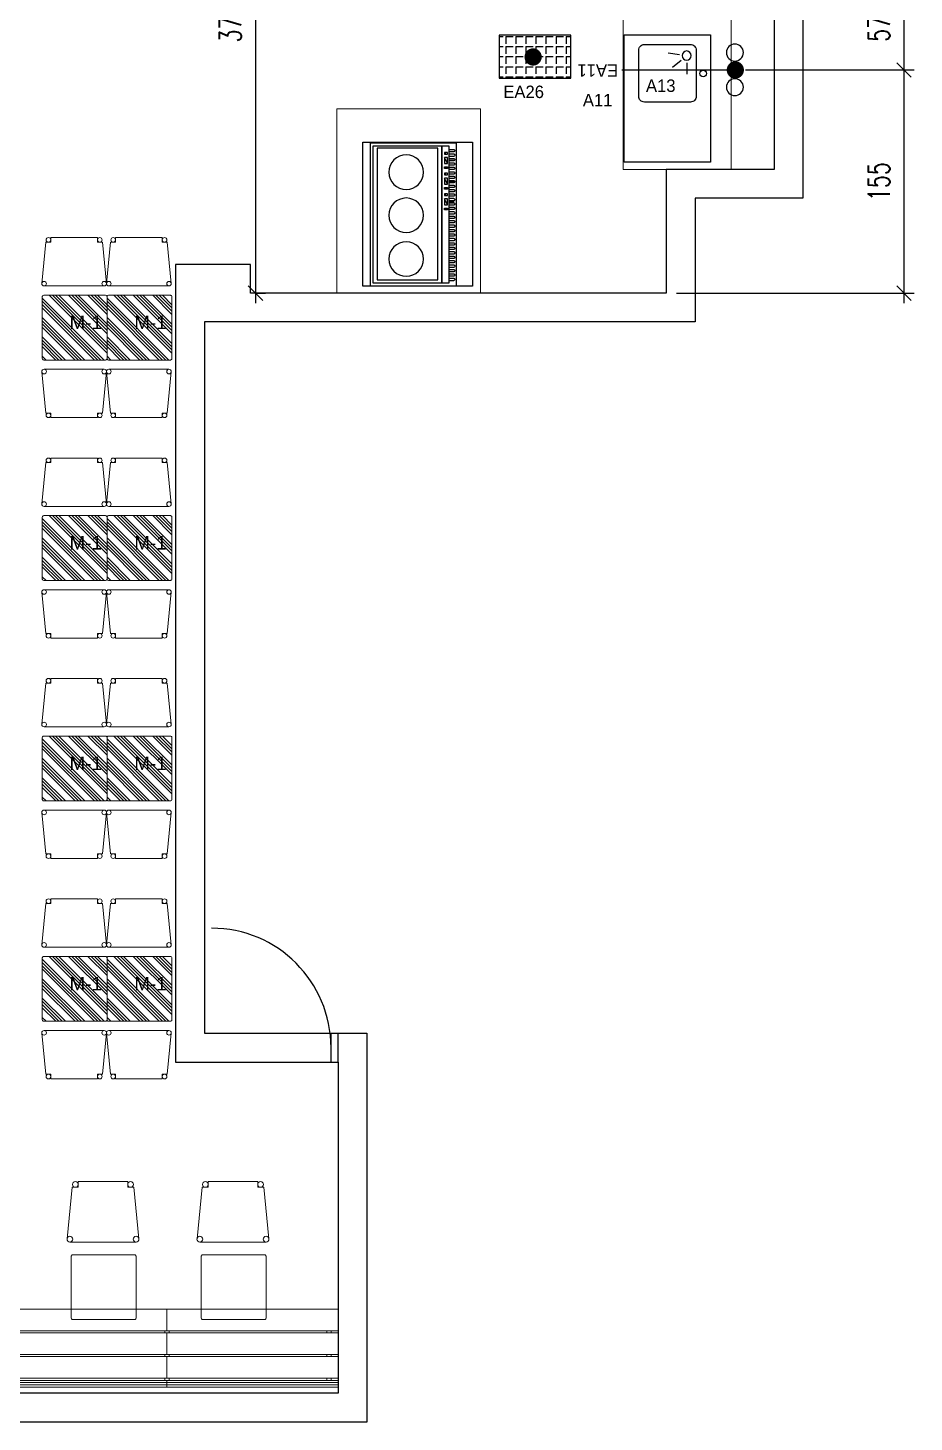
# Model space of a CAD drawing. Header units: centimetres. Extents: x 129282 to 136766, y 26190 to 28185.
# Drawn here: x 136150 to 136766, y 26190 to 27158 of the extents above; entities that cross this region are included whole.
import ezdxf
from ezdxf.enums import TextEntityAlignment as Align

# ---------------------------------------------------------------- set-up
doc = ezdxf.new("R2010")
doc.units = ezdxf.units.CM
doc.header["$LTSCALE"] = 10
doc.header["$MEASUREMENT"] = 0
doc.header["$PDMODE"] = 3
doc.header["$PDSIZE"] = 20
doc.linetypes.add('DASHDOT', pattern=[25.4, 12.7, -6.35, 0, -6.35])
doc.layers.add('ARK_AHŞAP', color=45, linetype='Continuous', lineweight=15)
doc.layers.add('ARK_METAL', color=252, linetype='Continuous', lineweight=15)
for name, color, linetype in [('Kıtc-002 Çizgi', 7, 'Continuous'), ('LP-DIMENSION_INT_100', 51, 'Continuous'), ('S2000-002 Çizgi', 7, 'Continuous'), ('S2000-019 Su Tes İşaretler', 5, 'Continuous'), ('SD-YAZI', 233, 'Continuous'), ('SIH', 4, 'Continuous'), ('SU', 152, 'Continuous'), ('wall', 255, 'Continuous')]:
    doc.layers.add(name, color=color, linetype=linetype)
doc.styles.add('GP_A_104_0.00_REV09$0$TRdimension', font='simplex.shx', dxfattribs={"width": 0.7})
doc.styles.get("Standard").update_dxf_attribs({"font": 'arial.ttf'})
doc.styles.add('TAKSİM', font='GOTHIC.TTF', dxfattribs={"height": 7})
doc.dimstyles.new('GP_A_104_0.00_REV09$0$tr-100', dxfattribs={"dimscale": 100, "dimtxt": 0.15, "dimasz": 0.1, "dimexe": 0.07, "dimexo": 0.07, "dimgap": 0.1, "dimtad": 1, "dimdec": 0, "dimrnd": 0.5, "dimzin": 0, "dimdsep": 46, "dimtxsty": 'GP_A_104_0.00_REV09$0$TRdimension', "dimblk": 'GP_A_104_0.00_REV09$0$_Oblique', "dimcen": 0.2, "dimdle": 0.07, "dimadec": 0, "dimazin": 0, "dimtfac": 1, "dimtdec": 0, "dimtmove": 2, "dimatfit": 3, "dimldrblk": 'GP_A_104_0.00_REV09$0$_Oblique', "dimfxl": 1, "dimtolj": 1, "dimtzin": 0, "dimarcsym": 0})

# ---------------------------------------------------------------- blocks, each defined once
blk = doc.blocks.new('A$C7E7D3E18')
at = {"layer": 'SIH', "linetype": 'Continuous', "const_width": 6}
blk.add_lwpolyline([(3, 6, 1), (9, 6, 1)], format="xyb", close=True, dxfattribs=at)
blk = doc.blocks.new('A$C6E87713E')
at = {"layer": 'S2000-019 Su Tes İşaretler'}
for centre in [(5.89, 6.3), (29.89, 6.3)]:
    blk.add_circle(centre, 5.89, dxfattribs=at)
blk.add_blockref('A$C7E7D3E18', (11.95, 0))
blk = doc.blocks.new('A$C56E6033F')
at = {"layer": 'Kıtc-002 Çizgi'}
for p, q in [((53.74, 42.95), (51.82, 38.62)), ((53.74, 28.58), (51.82, 24.25)), ((53.74, 14.21), (51.82, 9.88))]:
    blk.add_line(p, q, dxfattribs=at)
for points in [[(60, 99), (60, 0), (0, 0), (0, 99)], [(50, 97), (50, 2), (2, 2), (2, 97)], [(55, 97), (55, 2), (50, 2), (50, 97)], [(5, 95), (47, 95), (47, 3.5), (5, 3.5)], [(53.86, 45.24), (53.86, 46.42), (51.76, 46.42), (51.76, 45.24)], [(53.74, 42.95), (53.74, 38.62), (51.82, 38.62), (51.82, 42.95)], [(53.86, 36.33), (53.86, 35.16), (51.76, 35.16), (51.76, 36.33)], [(53.86, 30.87), (53.86, 32.05), (51.76, 32.05), (51.76, 30.87)], [(53.86, 21.96), (53.86, 20.79), (51.76, 20.79), (51.76, 21.96)], [(53.74, 28.58), (53.74, 24.25), (51.82, 24.25), (51.82, 28.58)], [(53.86, 16.5), (53.86, 17.68), (51.76, 17.68), (51.76, 16.5)], [(53.74, 14.21), (53.74, 9.88), (51.82, 9.88), (51.82, 14.21)], [(53.86, 7.59), (53.86, 6.42), (51.76, 6.42), (51.76, 7.59)]]:
    blk.add_lwpolyline(points, close=True, dxfattribs=at)
for points in [[(58.15, 95.51), (55, 95.51)], [(55, 93.84), (58.15, 93.84)], [(58.15, 92.43), (55, 92.43)], [(55, 90.75), (58.15, 90.75)], [(58.15, 89.34), (55, 89.34)], [(55, 87.67), (58.15, 87.67)], [(55, 87.67), (58.15, 87.67)], [(58.15, 86.26), (55, 86.26)], [(55, 84.59), (58.15, 84.59)], [(58.15, 83.18), (55, 83.18)], [(55, 81.5), (58.15, 81.5)], [(58.15, 80.09), (55, 80.09)], [(55, 78.42), (58.15, 78.42)], [(55, 78.42), (58.15, 78.42)], [(58.15, 77.01), (55, 77.01)], [(55, 75.33), (58.15, 75.33)], [(58.15, 73.93), (55, 73.93)], [(55, 72.25), (58.15, 72.25)], [(58.15, 70.84), (55, 70.84)], [(55, 69.17), (58.15, 69.17)], [(55, 69.17), (58.15, 69.17)], [(58.15, 67.76), (55, 67.76)], [(55, 66.08), (58.15, 66.08)], [(58.15, 64.67), (55, 64.67)], [(55, 63), (58.15, 63)], [(58.15, 61.59), (55, 61.59)], [(55, 59.92), (58.15, 59.92)], [(55, 59.92), (58.15, 59.92)], [(58.15, 58.51), (55, 58.51)], [(55, 56.83), (58.15, 56.83)], [(58.15, 55.42), (55, 55.42)], [(55, 53.75), (58.15, 53.75)], [(58.15, 52.34), (55, 52.34)], [(55, 50.67), (58.15, 50.67)], [(55, 50.67), (58.15, 50.67)], [(58.15, 49.26), (55, 49.26)], [(55, 47.58), (58.15, 47.58)], [(58.15, 46.17), (55, 46.17)], [(55, 44.5), (58.15, 44.5)], [(58.15, 43.09), (55, 43.09)], [(55, 41.41), (58.15, 41.41)], [(55, 40.83), (58.15, 40.83)], [(55, 40.37), (58.15, 40.37)], [(58.15, 40), (55, 40)], [(55, 38.33), (58.15, 38.33)], [(58.15, 36.92), (55, 36.92)], [(55, 35.25), (58.15, 35.25)], [(58.15, 33.84), (55, 33.84)], [(55, 32.16), (58.15, 32.16)], [(58.15, 30.75), (55, 30.75)], [(55, 29.08), (58.15, 29.08)], [(58.15, 27.67), (55, 27.67)], [(55, 26.47), (58.15, 26.47)], [(55, 26), (58.15, 26)], [(58.15, 24.59), (55, 24.59)], [(55, 22.91), (58.15, 22.91)], [(58.15, 21.5), (55, 21.5)], [(55, 19.83), (58.15, 19.83)], [(58.15, 18.42), (55, 18.42)], [(55, 16.74), (58.15, 16.74)], [(58.15, 15.34), (55, 15.34)], [(55, 13.66), (58.15, 13.66)], [(58.15, 12.25), (55, 12.25)], [(55, 12.1), (58.15, 12.1)], [(55, 10.58), (58.15, 10.58)], [(58.15, 9.17), (55, 9.17)], [(55, 7.49), (58.15, 7.49)], [(58.15, 6.08), (55, 6.08)], [(55, 4.41), (58.15, 4.41)]]:
    blk.add_lwpolyline(points, dxfattribs=at)
for points, const_width in [([(52.5, 45.24), (52.5, 46.42)], 0.5), ([(55, 40.76), (58.5, 40.76)], 1), ([(52.5, 36.33), (52.5, 35.16)], 0.5), ([(52.5, 30.87), (52.5, 32.05)], 0.5), ([(52.5, 21.96), (52.5, 20.79)], 0.5), ([(55, 26.39), (58.5, 26.39)], 1), ([(52.5, 16.5), (52.5, 17.68)], 0.5), ([(55, 12.02), (58.5, 12.02)], 1), ([(52.5, 7.59), (52.5, 6.42)], 0.5)]:
    blk.add_lwpolyline(points, dxfattribs=dict(at, const_width=const_width))
for centre in [(58.15, 94.67), (58.15, 91.59), (58.15, 88.51), (58.15, 88.51), (58.15, 85.42), (58.15, 82.34), (58.15, 79.26), (58.15, 79.26), (58.15, 76.17), (58.15, 73.09), (58.15, 70), (58.15, 70), (58.15, 66.92), (58.15, 63.84), (58.15, 60.75), (58.15, 60.75), (58.15, 57.67), (58.15, 54.59), (58.15, 51.5), (58.15, 51.5), (58.15, 48.42), (58.15, 45.34), (58.15, 42.25), (58.15, 39.17), (58.15, 36.08), (58.15, 33), (58.15, 29.92), (58.15, 26.83), (58.15, 23.75), (58.15, 20.67), (58.15, 17.58), (58.15, 14.5), (58.15, 11.41), (58.15, 8.33), (58.15, 5.25)]:
    blk.add_arc(centre, 0.837, 270, 90, dxfattribs=at)
at = {"layer": 'S2000-002 Çizgi'}
for centre in [(25.13, 80.49), (25.13, 50.09), (25.13, 20.19)]:
    blk.add_circle(centre, 12, dxfattribs=at)
blk = doc.blocks.new('kj')
at = {"layer": 'LP-DIMENSION_INT_100', "color": 2}
for p, q in [((131069.37, 27255.2), (131069.37, 27060.2)), ((131069.37, 27060.2), (130994.37, 27060.2)), ((130994.37, 27060.2), (130994.37, 26974.2)), ((130705.37, 26994.2), (130653.37, 26994.2)), ((130653.37, 26994.2), (130653.37, 26440.2)), ((130705.37, 26974.2), (130705.37, 26994.2)), ((130994.37, 26974.2), (130705.37, 26974.2)), ((130653.37, 26440.2), (130766.37, 26440.2)), ((130766.37, 26440.2), (130766.37, 26210.2)), ((130766.37, 26210.2), (130197.37, 26210.2))]:
    blk.add_line(p, q, dxfattribs=at)
blk.add_lwpolyline([(131017.37, 27812.2), (131017.37, 28182.2), (131037.37, 28182.2), (131037.37, 27766.2), (131106.37, 27766.2), (131106.37, 27391.2), (131059.37, 27391.2), (131059.37, 27275.2), (131089.37, 27275.2), (131089.37, 27040.2), (131014.37, 27040.2), (131014.37, 26954.2), (130705.37, 26954.2), (130673.37, 26954.2), (130673.37, 26460.2), (130786.37, 26460.2), (130786.37, 26190.2), (130177.37, 26190.2), (130177.37, 26268.2), (130197.37, 26268.2)], dxfattribs=at)
blk = doc.blocks.new('A$C72A034B9')
at = {"layer": 'Kıtc-002 Çizgi'}
for p, q in [((11.66, 32.76, 0), (19.47, 33.87, 0)), ((6.52, 27.29, 0), (6.52, 19.4, 0)), ((10.43, 28.95, 0), (16.53, 23.94, 0))]:
    blk.add_line(p, q, dxfattribs=at)
at = {"layer": 'Kıtc-002 Çizgi', "elevation": 0}
blk.add_lwpolyline([(4, 0), (36, 0, 0.414214), (40, 4), (40, 36, 0.414214), (36, 40), (4, 40, 0.414214), (0, 36), (0, 4, 0.414214)], format="xyb", close=True, dxfattribs=at)
at = {"layer": 'Kıtc-002 Çizgi'}
blk.add_circle((6.71, 32.26, 0), 3.19, dxfattribs=at)
blk = doc.blocks.new('GP_A_104_0.00_REV09$0$_Oblique')
at = {"color": 0, "linetype": 'ByBlock', "lineweight": -2}
blk.add_line((-0.5, -0.5), (0.5, 0.5), dxfattribs=at)
blk = doc.blocks.new('*D67')
at = {"color": 0, "lineweight": -2, "transparency": 16777216}
for p, q in [((136308.16, 27356.42), (136308.16, 26967.2)), ((136386.89, 27349.42), (136301.16, 27349.42)), ((136308.16, 26974.2), (136315.16, 26974.2))]:
    blk.add_line(p, q, dxfattribs=at)
at = {"layer": 'Defpoints', "color": 0, "transparency": 16777216}
for p in [(136393.89, 27349.42), (136304.62, 26974.2), (136308.16, 26974.2)]:
    blk.add_point(p, dxfattribs=at)
at = {"color": 0, "lineweight": -2, "transparency": 16777216, "xscale": 10, "yscale": 10, "zscale": 10}
for p, rotation in [((136308.16, 27349.42), 90), ((136308.16, 26974.2), 270)]:
    blk.add_blockref('GP_A_104_0.00_REV09$0$_Oblique', p, dxfattribs=dict(at, rotation=rotation))
at = {"color": 0, "transparency": 16777216, "insert": (136290.66, 27161.81), "char_height": 15, "attachment_point": 5, "rotation": 90, "style": 'GP_A_104_0.00_REV09$0$TRdimension'}
blk.add_mtext('\\A1;375', dxfattribs=at)
blk = doc.blocks.new('*D68')
at = {"color": 0, "lineweight": -2, "transparency": 16777216}
for p, q in [((136758.89, 26967.2), (136758.89, 27136.2)), ((136648.62, 27129.2), (136765.89, 27129.2)), ((136600.62, 26974.2), (136765.89, 26974.2))]:
    blk.add_line(p, q, dxfattribs=at)
at = {"layer": 'Defpoints', "color": 0, "transparency": 16777216}
for p in [(136641.62, 27129.2), (136758.89, 27129.2), (136593.62, 26974.2)]:
    blk.add_point(p, dxfattribs=at)
at = {"color": 0, "lineweight": -2, "transparency": 16777216, "xscale": 10, "yscale": 10, "zscale": 10}
for p, rotation in [((136758.89, 27129.2), 90), ((136758.89, 26974.2), 270)]:
    blk.add_blockref('GP_A_104_0.00_REV09$0$_Oblique', p, dxfattribs=dict(at, rotation=rotation))
at = {"color": 0, "transparency": 16777216, "insert": (136741.39, 27051.7), "char_height": 15, "attachment_point": 5, "rotation": 90, "style": 'GP_A_104_0.00_REV09$0$TRdimension'}
blk.add_mtext('\\A1;155', dxfattribs=at)
blk = doc.blocks.new('*D69')
at = {"color": 0, "lineweight": -2, "transparency": 16777216}
for p, q in [((136758.89, 27122.2), (136758.89, 27193.31)), ((136651.62, 27186.31), (136765.89, 27186.31)), ((136648.62, 27129.2), (136765.89, 27129.2))]:
    blk.add_line(p, q, dxfattribs=at)
at = {"layer": 'Defpoints', "color": 0, "transparency": 16777216}
for p in [(136644.62, 27186.31), (136758.89, 27186.31), (136641.62, 27129.2)]:
    blk.add_point(p, dxfattribs=at)
at = {"color": 0, "lineweight": -2, "transparency": 16777216, "xscale": 10, "yscale": 10, "zscale": 10}
for p, rotation in [((136758.89, 27186.31), 90), ((136758.89, 27129.2), 270)]:
    blk.add_blockref('GP_A_104_0.00_REV09$0$_Oblique', p, dxfattribs=dict(at, rotation=rotation))
at = {"color": 0, "transparency": 16777216, "insert": (136741.39, 27157.76), "char_height": 15, "attachment_point": 5, "rotation": 90, "style": 'GP_A_104_0.00_REV09$0$TRdimension'}
blk.add_mtext('\\A1;57', dxfattribs=at)

msp = doc.modelspace()

# ---------------------------------------------------------------- hatches: boundary and pattern name
h = msp.add_hatch()
h.set_pattern_fill('ANGLE', color=256, angle=270)
h.set_pattern_definition([(270, (136537.9685, 35897.6646), (6.985, -1e-15), [5.08, -1.905]), (360, (136537.9685, 35897.6646), (2e-15, 6.985), [5.08, -1.905])])
h.paths.add_polyline_path([(136477.39, 27153.42), (136477.39, 27123.42), (136527.39, 27123.42), (136527.39, 27153.42)])
at = {"layer": 'ARK_METAL'}
h = msp.add_hatch(dxfattribs=at)
h.set_pattern_fill('ANSI34', color=256, scale=0.5, angle=450)
h.set_pattern_definition([(135, (103748.888, -190985.41), (-6.7351921, -6.7351921), []), (135, (103748.888, -190983.165), (-6.7351921, -6.7351921), []), (135, (103748.888, -190980.92), (-6.7351921, -6.7351921), []), (135, (103748.888, -190978.675), (-6.7351921, -6.7351921), [])])
h.paths.add_polyline_path([(136204.98, 26928.78), (136204.98, 26971.78, 0.414214), (136203.98, 26972.78), (136160.98, 26972.78, 0.414214), (136159.98, 26971.78), (136159.98, 26928.78, 0.414214), (136160.98, 26927.78), (136203.98, 26927.78, 0.414214)])
h = msp.add_hatch(dxfattribs=at)
h.set_pattern_fill('ANSI34', color=256, scale=0.5, angle=450)
h.set_pattern_definition([(135, (103793.888, -190985.41), (-6.7351921, -6.7351921), []), (135, (103793.888, -190983.165), (-6.7351921, -6.7351921), []), (135, (103793.888, -190980.92), (-6.7351921, -6.7351921), []), (135, (103793.888, -190978.675), (-6.7351921, -6.7351921), [])])
h.paths.add_polyline_path([(136249.98, 26928.78), (136249.98, 26971.78, 0.414214), (136248.98, 26972.78), (136205.98, 26972.78, 0.414214), (136204.98, 26971.78), (136204.98, 26928.78, 0.414214), (136205.98, 26927.78), (136248.98, 26927.78, 0.414214)])
h = msp.add_hatch(dxfattribs=at)
h.set_pattern_fill('ANSI34', color=256, scale=0.5, angle=450)
h.set_pattern_definition([(135, (103748.888, -191138.475), (-6.7351921, -6.7351921), []), (135, (103748.888, -191136.23), (-6.7351921, -6.7351921), []), (135, (103748.888, -191133.985), (-6.7351921, -6.7351921), []), (135, (103748.888, -191131.74), (-6.7351921, -6.7351921), [])])
h.paths.add_polyline_path([(136204.98, 26775.71), (136204.98, 26818.71, 0.414214), (136203.98, 26819.71), (136160.98, 26819.71, 0.414214), (136159.98, 26818.71), (136159.98, 26775.71, 0.414214), (136160.98, 26774.71), (136203.98, 26774.71, 0.414214)])
h = msp.add_hatch(dxfattribs=at)
h.set_pattern_fill('ANSI34', color=256, scale=0.5, angle=450)
h.set_pattern_definition([(135, (103793.888, -191138.475), (-6.7351921, -6.7351921), []), (135, (103793.888, -191136.23), (-6.7351921, -6.7351921), []), (135, (103793.888, -191133.985), (-6.7351921, -6.7351921), []), (135, (103793.888, -191131.74), (-6.7351921, -6.7351921), [])])
h.paths.add_polyline_path([(136249.98, 26775.71), (136249.98, 26818.71, 0.414214), (136248.98, 26819.71), (136205.98, 26819.71, 0.414214), (136204.98, 26818.71), (136204.98, 26775.71, 0.414214), (136205.98, 26774.71), (136248.98, 26774.71, 0.414214)])
h = msp.add_hatch(dxfattribs=at)
h.set_pattern_fill('ANSI34', color=256, scale=0.5, angle=450)
h.set_pattern_definition([(135, (103748.888, -191291.541), (-6.7351921, -6.7351921), []), (135, (103748.888, -191289.296), (-6.7351921, -6.7351921), []), (135, (103748.888, -191287.051), (-6.7351921, -6.7351921), []), (135, (103748.888, -191284.805), (-6.7351921, -6.7351921), [])])
h.paths.add_polyline_path([(136204.98, 26622.65), (136204.98, 26665.65, 0.414214), (136203.98, 26666.65), (136160.98, 26666.65, 0.414214), (136159.98, 26665.65), (136159.98, 26622.65, 0.414214), (136160.98, 26621.65), (136203.98, 26621.65, 0.414214)])
h = msp.add_hatch(dxfattribs=at)
h.set_pattern_fill('ANSI34', color=256, scale=0.5, angle=450)
h.set_pattern_definition([(135, (103793.888, -191291.541), (-6.7351921, -6.7351921), []), (135, (103793.888, -191289.296), (-6.7351921, -6.7351921), []), (135, (103793.888, -191287.051), (-6.7351921, -6.7351921), []), (135, (103793.888, -191284.805), (-6.7351921, -6.7351921), [])])
h.paths.add_polyline_path([(136249.98, 26622.65), (136249.98, 26665.65, 0.414214), (136248.98, 26666.65), (136205.98, 26666.65, 0.414214), (136204.98, 26665.65), (136204.98, 26622.65, 0.414214), (136205.98, 26621.65), (136248.98, 26621.65, 0.414214)])
h = msp.add_hatch(dxfattribs=at)
h.set_pattern_fill('ANSI34', color=256, scale=0.5, angle=450)
h.set_pattern_definition([(135, (103748.888, -191444.606), (-6.7351921, -6.7351921), []), (135, (103748.888, -191442.361), (-6.7351921, -6.7351921), []), (135, (103748.888, -191440.116), (-6.7351921, -6.7351921), []), (135, (103748.888, -191437.871), (-6.7351921, -6.7351921), [])])
h.paths.add_polyline_path([(136204.98, 26469.58), (136204.98, 26512.58, 0.414214), (136203.98, 26513.58), (136160.98, 26513.58, 0.414214), (136159.98, 26512.58), (136159.98, 26469.58, 0.414214), (136160.98, 26468.58), (136203.98, 26468.58, 0.414214)])
h = msp.add_hatch(dxfattribs=at)
h.set_pattern_fill('ANSI34', color=256, scale=0.5, angle=450)
h.set_pattern_definition([(135, (103793.888, -191444.606), (-6.7351921, -6.7351921), []), (135, (103793.888, -191442.361), (-6.7351921, -6.7351921), []), (135, (103793.888, -191440.116), (-6.7351921, -6.7351921), []), (135, (103793.888, -191437.871), (-6.7351921, -6.7351921), [])])
h.paths.add_polyline_path([(136249.98, 26469.58), (136249.98, 26512.58, 0.414214), (136248.98, 26513.58), (136205.98, 26513.58, 0.414214), (136204.98, 26512.58), (136204.98, 26469.58, 0.414214), (136205.98, 26468.58), (136248.98, 26468.58, 0.414214)])

# ---------------------------------------------------------------- linework, layer by layer
for points in [[(136477.39, 27153.42), (136477.39, 27123.42), (136527.39, 27123.42), (136527.39, 27153.42)], [(136382.74, 27079.11), (136458.84, 27079.11), (136458.84, 26979.11), (136382.74, 26979.11)]]:
    msp.add_lwpolyline(points, close=True)
msp.add_circle((136619.26, 27126.75, 0), 2.24)
at = {"layer": 'ARK_AHŞAP'}
for p, q in [((136464.62, 27102.25), (136364.62, 27102.25)), ((136365.62, 26268.67), (136126.62, 26268.67)), ((136246.62, 26253.67), (136246.62, 26268.67)), ((136246.62, 26268.67), (136246.62, 26253.67)), ((136365.62, 26253.67), (136365.62, 26268.67)), ((136126.62, 26253.67), (136365.62, 26253.67)), ((136365.62, 26252.17), (136126.62, 26252.17)), ((136246.62, 26237.17), (136246.62, 26252.17)), ((136246.62, 26252.17), (136246.62, 26237.17)), ((136365.62, 26237.17), (136365.62, 26252.17)), ((136126.62, 26237.17), (136365.62, 26237.17)), ((136365.62, 26235.67), (136126.62, 26235.67)), ((136246.62, 26220.67), (136246.62, 26235.67)), ((136246.62, 26235.67), (136246.62, 26220.67)), ((136365.62, 26220.67), (136365.62, 26235.67)), ((136126.62, 26220.67), (136365.62, 26220.67)), ((136021.62, 26217.63), (136365.62, 26217.63)), ((136021.62, 26216.11), (136365.62, 26216.11)), ((136021.62, 26214.58), (136365.62, 26214.58)), ((136246.62, 26219.16), (136246.62, 26214.58))]:
    msp.add_line(p, q, dxfattribs=at)
msp.add_lwpolyline([(136638.62, 27411.2), (136563.62, 27411.2), (136563.62, 27060.2), (136638.62, 27060.2)], close=True, dxfattribs=at)
for points in [[(136364.62, 27102.25), (136364.62, 26974.2), (136464.62, 26974.2), (136464.62, 27102.25)], [(136021.62, 26210.2), (136365.62, 26210.2), (136365.62, 26219.16), (136021.62, 26219.16)]]:
    msp.add_lwpolyline(points, dxfattribs=at)
at = {"layer": 'ARK_AHŞAP', "elevation": 0}
for points in [[(136180.14, 26262.4), (136180.14, 26305.4, -0.414214), (136181.14, 26306.4), (136224.14, 26306.4, -0.414214), (136225.14, 26305.4), (136225.14, 26262.4, -0.414214), (136224.14, 26261.4), (136181.14, 26261.4, -0.414214)], [(136270.48, 26262.4), (136270.48, 26305.4, -0.414214), (136271.48, 26306.4), (136314.48, 26306.4, -0.414214), (136315.48, 26305.4), (136315.48, 26262.4, -0.414214), (136314.48, 26261.4), (136271.48, 26261.4, -0.414214)]]:
    msp.add_lwpolyline(points, format="xyb", close=True, dxfattribs=at)
at = {"layer": 'ARK_AHŞAP'}
for centre, radius in [((136164.25, 27011.19), 1.6), ((136199.96, 27011.19), 1.6), ((136209.25, 27011.19), 1.6), ((136244.96, 27011.19), 1.6), ((136161.21, 26980.79), 1.6), ((136203.01, 26980.79), 1.6), ((136206.21, 26980.79), 1.6), ((136248.01, 26980.79), 1.6), ((136161.21, 26919.76), 1.6), ((136203.01, 26919.76), 1.6), ((136206.21, 26919.76), 1.6), ((136248.01, 26919.76), 1.6), ((136164.25, 26889.36), 1.6), ((136199.96, 26889.36), 1.6), ((136209.25, 26889.36), 1.6), ((136244.96, 26889.36), 1.6), ((136164.25, 26858.13), 1.6), ((136199.96, 26858.13), 1.6), ((136209.25, 26858.13), 1.6), ((136244.96, 26858.13), 1.6), ((136161.21, 26827.73), 1.6), ((136203.01, 26827.73), 1.6), ((136206.21, 26827.73), 1.6), ((136248.01, 26827.73), 1.6), ((136161.21, 26766.7), 1.6), ((136203.01, 26766.7), 1.6), ((136206.21, 26766.7), 1.6), ((136248.01, 26766.7), 1.6), ((136164.25, 26736.3), 1.6), ((136199.96, 26736.3), 1.6), ((136209.25, 26736.3), 1.6), ((136244.96, 26736.3), 1.6), ((136164.25, 26705.06), 1.6), ((136199.96, 26705.06), 1.6), ((136209.25, 26705.06), 1.6), ((136244.96, 26705.06), 1.6), ((136161.21, 26674.66), 1.6), ((136203.01, 26674.66), 1.6), ((136206.21, 26674.66), 1.6), ((136248.01, 26674.66), 1.6), ((136161.21, 26613.63), 1.6), ((136203.01, 26613.63), 1.6), ((136206.21, 26613.63), 1.6), ((136248.01, 26613.63), 1.6), ((136164.25, 26583.23), 1.6), ((136199.96, 26583.23), 1.6), ((136209.25, 26583.23), 1.6), ((136244.96, 26583.23), 1.6), ((136164.25, 26552), 1.6), ((136199.96, 26552), 1.6), ((136209.25, 26552), 1.6), ((136244.96, 26552), 1.6), ((136161.21, 26521.6), 1.6), ((136203.01, 26521.6), 1.6), ((136206.21, 26521.6), 1.6), ((136248.01, 26521.6), 1.6), ((136161.21, 26460.57), 1.6), ((136203.01, 26460.57), 1.6), ((136206.21, 26460.57), 1.6), ((136248.01, 26460.57), 1.6), ((136164.25, 26430.17), 1.6), ((136199.96, 26430.17), 1.6), ((136209.25, 26430.17), 1.6), ((136244.96, 26430.17), 1.6), ((136182.94, 26355.25), 2), ((136221.34, 26355.25), 2), ((136273.28, 26355.25), 2), ((136311.68, 26355.25), 2), ((136179.14, 26317.25), 2), ((136225.14, 26317.25), 2), ((136269.48, 26317.25), 2), ((136315.48, 26317.25), 2)]:
    msp.add_circle(centre, radius, dxfattribs=at)
at = {"layer": 'ARK_METAL'}
for p, q in [((136162.48, 27009.59), (136159.61, 26980.95)), ((136165.85, 27009.59), (136162.48, 27009.59)), ((136179.61, 27012.79), (136165.85, 27012.79)), ((136198.36, 27012.79), (136165.85, 27012.79)), ((136165.85, 27012.79), (136165.85, 27009.59)), ((136198.36, 27012.79), (136198.36, 27009.59)), ((136198.36, 27009.59), (136201.73, 27009.59)), ((136201.73, 27009.59), (136204.6, 26980.95)), ((136207.48, 27009.59), (136204.61, 26980.95)), ((136210.85, 27009.59), (136207.48, 27009.59)), ((136224.61, 27012.79), (136210.85, 27012.79)), ((136243.36, 27012.79), (136210.85, 27012.79)), ((136210.85, 27012.79), (136210.85, 27009.59)), ((136243.36, 27012.79), (136243.36, 27009.59)), ((136243.36, 27009.59), (136246.73, 27009.59)), ((136246.73, 27009.59), (136249.6, 26980.95)), ((136161.21, 26979.19), (136203.01, 26979.19)), ((136206.21, 26979.19), (136248.01, 26979.19)), ((136162.48, 26890.96), (136159.61, 26919.6)), ((136161.21, 26921.36), (136203.01, 26921.36)), ((136201.73, 26890.96), (136204.6, 26919.6)), ((136207.48, 26890.96), (136204.61, 26919.6)), ((136206.21, 26921.36), (136248.01, 26921.36)), ((136246.73, 26890.96), (136249.6, 26919.6)), ((136165.85, 26890.96), (136162.48, 26890.96)), ((136165.85, 26887.76), (136165.85, 26890.96)), ((136198.36, 26890.96), (136201.73, 26890.96)), ((136198.36, 26887.76), (136198.36, 26890.96)), ((136210.85, 26890.96), (136207.48, 26890.96)), ((136210.85, 26887.76), (136210.85, 26890.96)), ((136243.36, 26890.96), (136246.73, 26890.96)), ((136243.36, 26887.76), (136243.36, 26890.96)), ((136179.61, 26887.76), (136165.85, 26887.76)), ((136198.36, 26887.76), (136165.85, 26887.76)), ((136224.61, 26887.76), (136210.85, 26887.76)), ((136243.36, 26887.76), (136210.85, 26887.76)), ((136179.61, 26859.73), (136165.85, 26859.73)), ((136198.36, 26859.73), (136165.85, 26859.73)), ((136165.85, 26859.73), (136165.85, 26856.53)), ((136198.36, 26859.73), (136198.36, 26856.53)), ((136224.61, 26859.73), (136210.85, 26859.73)), ((136243.36, 26859.73), (136210.85, 26859.73)), ((136210.85, 26859.73), (136210.85, 26856.53)), ((136243.36, 26859.73), (136243.36, 26856.53)), ((136162.48, 26856.53), (136159.61, 26827.89)), ((136165.85, 26856.53), (136162.48, 26856.53)), ((136198.36, 26856.53), (136201.73, 26856.53)), ((136201.73, 26856.53), (136204.6, 26827.89)), ((136207.48, 26856.53), (136204.61, 26827.89)), ((136210.85, 26856.53), (136207.48, 26856.53)), ((136243.36, 26856.53), (136246.73, 26856.53)), ((136246.73, 26856.53), (136249.6, 26827.89)), ((136161.21, 26826.13), (136203.01, 26826.13)), ((136206.21, 26826.13), (136248.01, 26826.13)), ((136162.48, 26737.9), (136159.61, 26766.54)), ((136161.21, 26768.3), (136203.01, 26768.3)), ((136201.73, 26737.9), (136204.6, 26766.54)), ((136207.48, 26737.9), (136204.61, 26766.54)), ((136206.21, 26768.3), (136248.01, 26768.3)), ((136246.73, 26737.9), (136249.6, 26766.54)), ((136165.85, 26737.9), (136162.48, 26737.9)), ((136165.85, 26734.7), (136165.85, 26737.9)), ((136179.61, 26734.7), (136165.85, 26734.7)), ((136198.36, 26734.7), (136165.85, 26734.7)), ((136198.36, 26737.9), (136201.73, 26737.9)), ((136198.36, 26734.7), (136198.36, 26737.9)), ((136210.85, 26737.9), (136207.48, 26737.9)), ((136210.85, 26734.7), (136210.85, 26737.9)), ((136224.61, 26734.7), (136210.85, 26734.7)), ((136243.36, 26734.7), (136210.85, 26734.7)), ((136243.36, 26737.9), (136246.73, 26737.9)), ((136243.36, 26734.7), (136243.36, 26737.9)), ((136179.61, 26706.66), (136165.85, 26706.66)), ((136198.36, 26706.66), (136165.85, 26706.66)), ((136165.85, 26706.66), (136165.85, 26703.46)), ((136198.36, 26706.66), (136198.36, 26703.46)), ((136224.61, 26706.66), (136210.85, 26706.66)), ((136243.36, 26706.66), (136210.85, 26706.66)), ((136210.85, 26706.66), (136210.85, 26703.46)), ((136243.36, 26706.66), (136243.36, 26703.46)), ((136162.48, 26703.46), (136159.61, 26674.82)), ((136165.85, 26703.46), (136162.48, 26703.46)), ((136198.36, 26703.46), (136201.73, 26703.46)), ((136201.73, 26703.46), (136204.6, 26674.82)), ((136207.48, 26703.46), (136204.61, 26674.82)), ((136210.85, 26703.46), (136207.48, 26703.46)), ((136243.36, 26703.46), (136246.73, 26703.46)), ((136246.73, 26703.46), (136249.6, 26674.82)), ((136161.21, 26673.06), (136203.01, 26673.06)), ((136206.21, 26673.06), (136248.01, 26673.06)), ((136162.48, 26584.83), (136159.61, 26613.47)), ((136161.21, 26615.23), (136203.01, 26615.23)), ((136201.73, 26584.83), (136204.6, 26613.47)), ((136207.48, 26584.83), (136204.61, 26613.47)), ((136206.21, 26615.23), (136248.01, 26615.23)), ((136246.73, 26584.83), (136249.6, 26613.47)), ((136165.85, 26584.83), (136162.48, 26584.83)), ((136165.85, 26581.63), (136165.85, 26584.83)), ((136179.61, 26581.63), (136165.85, 26581.63)), ((136198.36, 26581.63), (136165.85, 26581.63)), ((136198.36, 26584.83), (136201.73, 26584.83)), ((136198.36, 26581.63), (136198.36, 26584.83)), ((136210.85, 26584.83), (136207.48, 26584.83)), ((136210.85, 26581.63), (136210.85, 26584.83)), ((136224.61, 26581.63), (136210.85, 26581.63)), ((136243.36, 26581.63), (136210.85, 26581.63)), ((136243.36, 26584.83), (136246.73, 26584.83)), ((136243.36, 26581.63), (136243.36, 26584.83)), ((136162.48, 26550.4), (136159.61, 26521.76)), ((136165.85, 26550.4), (136162.48, 26550.4)), ((136179.61, 26553.6), (136165.85, 26553.6)), ((136198.36, 26553.6), (136165.85, 26553.6)), ((136165.85, 26553.6), (136165.85, 26550.4)), ((136198.36, 26553.6), (136198.36, 26550.4)), ((136198.36, 26550.4), (136201.73, 26550.4)), ((136201.73, 26550.4), (136204.6, 26521.76)), ((136207.48, 26550.4), (136204.61, 26521.76)), ((136210.85, 26550.4), (136207.48, 26550.4)), ((136224.61, 26553.6), (136210.85, 26553.6)), ((136243.36, 26553.6), (136210.85, 26553.6)), ((136210.85, 26553.6), (136210.85, 26550.4)), ((136243.36, 26553.6), (136243.36, 26550.4)), ((136243.36, 26550.4), (136246.73, 26550.4)), ((136246.73, 26550.4), (136249.6, 26521.76)), ((136161.21, 26520), (136203.01, 26520)), ((136206.21, 26520), (136248.01, 26520)), ((136161.21, 26462.17), (136203.01, 26462.17)), ((136206.21, 26462.17), (136248.01, 26462.17)), ((136162.48, 26431.77), (136159.61, 26460.41)), ((136201.73, 26431.77), (136204.6, 26460.41)), ((136207.48, 26431.77), (136204.61, 26460.41)), ((136246.73, 26431.77), (136249.6, 26460.41)), ((136165.85, 26431.77), (136162.48, 26431.77)), ((136165.85, 26428.57), (136165.85, 26431.77)), ((136179.61, 26428.57), (136165.85, 26428.57)), ((136198.36, 26428.57), (136165.85, 26428.57)), ((136198.36, 26431.77), (136201.73, 26431.77)), ((136198.36, 26428.57), (136198.36, 26431.77)), ((136210.85, 26431.77), (136207.48, 26431.77)), ((136210.85, 26428.57), (136210.85, 26431.77)), ((136224.61, 26428.57), (136210.85, 26428.57)), ((136243.36, 26428.57), (136210.85, 26428.57)), ((136243.36, 26431.77), (136246.73, 26431.77)), ((136243.36, 26428.57), (136243.36, 26431.77)), ((136202.14, 26357.25), (136184.94, 26357.25)), ((136219.34, 26357.25), (136184.94, 26357.25)), ((136184.94, 26357.25), (136184.94, 26353.25)), ((136219.34, 26357.25), (136219.34, 26353.25)), ((136292.48, 26357.25), (136275.28, 26357.25)), ((136309.68, 26357.25), (136275.28, 26357.25)), ((136275.28, 26357.25), (136275.28, 26353.25)), ((136309.68, 26357.25), (136309.68, 26353.25)), ((136180.74, 26353.25), (136177.15, 26317.45)), ((136184.94, 26353.25), (136180.74, 26353.25)), ((136219.34, 26353.25), (136223.54, 26353.25)), ((136223.54, 26353.25), (136227.13, 26317.45)), ((136271.08, 26353.25), (136267.49, 26317.45)), ((136275.28, 26353.25), (136271.08, 26353.25)), ((136309.68, 26353.25), (136313.88, 26353.25)), ((136313.88, 26353.25), (136317.47, 26317.45)), ((136179.14, 26315.25), (136225.14, 26315.25)), ((136269.48, 26315.25), (136315.48, 26315.25)), ((136245.12, 26253.67), (136245.12, 26252.17)), ((136248.12, 26253.67), (136248.12, 26252.17)), ((136357.62, 26253.67), (136357.62, 26252.17)), ((136360.62, 26253.67), (136360.62, 26252.17)), ((136245.12, 26237.17), (136245.12, 26235.67)), ((136248.12, 26237.17), (136248.12, 26235.67)), ((136357.62, 26237.17), (136357.62, 26235.67)), ((136360.62, 26237.17), (136360.62, 26235.67)), ((136245.12, 26220.67), (136245.12, 26219.17)), ((136248.12, 26220.67), (136248.12, 26219.17)), ((136357.62, 26220.67), (136357.62, 26219.17)), ((136360.62, 26220.67), (136360.62, 26219.17))]:
    msp.add_line(p, q, dxfattribs=at)
for points in [[(136203.98, 26927.78), (136160.98, 26927.78, -0.414214), (136159.98, 26928.78), (136159.98, 26971.78, -0.414214), (136160.98, 26972.78), (136203.98, 26972.78, -0.414214), (136204.98, 26971.78), (136204.98, 26928.78, -0.414214)], [(136248.98, 26927.78), (136205.98, 26927.78, -0.414214), (136204.98, 26928.78), (136204.98, 26971.78, -0.414214), (136205.98, 26972.78), (136248.98, 26972.78, -0.414214), (136249.98, 26971.78), (136249.98, 26928.78, -0.414214)], [(136203.98, 26774.71), (136160.98, 26774.71, -0.414214), (136159.98, 26775.71), (136159.98, 26818.71, -0.414214), (136160.98, 26819.71), (136203.98, 26819.71, -0.414214), (136204.98, 26818.71), (136204.98, 26775.71, -0.414214)], [(136248.98, 26774.71), (136205.98, 26774.71, -0.414214), (136204.98, 26775.71), (136204.98, 26818.71, -0.414214), (136205.98, 26819.71), (136248.98, 26819.71, -0.414214), (136249.98, 26818.71), (136249.98, 26775.71, -0.414214)], [(136203.98, 26621.65), (136160.98, 26621.65, -0.414214), (136159.98, 26622.65), (136159.98, 26665.65, -0.414214), (136160.98, 26666.65), (136203.98, 26666.65, -0.414214), (136204.98, 26665.65), (136204.98, 26622.65, -0.414214)], [(136248.98, 26621.65), (136205.98, 26621.65, -0.414214), (136204.98, 26622.65), (136204.98, 26665.65, -0.414214), (136205.98, 26666.65), (136248.98, 26666.65, -0.414214), (136249.98, 26665.65), (136249.98, 26622.65, -0.414214)], [(136203.98, 26468.58), (136160.98, 26468.58, -0.414214), (136159.98, 26469.58), (136159.98, 26512.58, -0.414214), (136160.98, 26513.58), (136203.98, 26513.58, -0.414214), (136204.98, 26512.58), (136204.98, 26469.58, -0.414214)], [(136248.98, 26468.58), (136205.98, 26468.58, -0.414214), (136204.98, 26469.58), (136204.98, 26512.58, -0.414214), (136205.98, 26513.58), (136248.98, 26513.58, -0.414214), (136249.98, 26512.58), (136249.98, 26469.58, -0.414214)]]:
    msp.add_lwpolyline(points, format="xyb", close=True, dxfattribs=at)
at = {"layer": 'LP-DIMENSION_INT_100', "color": 2}
for points in [[(136360.62, 26440.2), (136360.62, 26460.2)], [(136365.62, 26440.2), (136365.62, 26460.2)]]:
    msp.add_lwpolyline(points, dxfattribs=at)
msp.add_arc((136277.62, 26450.2), 83, 0, 90, dxfattribs=at)
at = {"layer": 'S2000-002 Çizgi'}
msp.add_lwpolyline([(136564.46, 27065.07), (136564.46, 27153.62), (136624.46, 27153.62), (136624.46, 27065.07)], close=True, dxfattribs=at)
at = {"layer": 'SU'}
msp.add_line((136562.73, 27129.2), (136641.62, 27129.2), dxfattribs=at)

# ---------------------------------------------------------------- block references
at = {"rotation": 180}
msp.add_blockref('A$C7E7D3E18', (136507.08, 27144.23), dxfattribs=at)
at = {"layer": 'LP-DIMENSION_INT_100', "color": 2}
msp.add_blockref('kj', (5599.25, 0), dxfattribs=at)
at = {"layer": 'S2000-002 Çizgi', "xscale": -1}
msp.add_blockref('A$C72A034B9', (136614.46, 27106.94, 0), dxfattribs=at)
at = {"layer": 'S2000-002 Çizgi', "xscale": -1, "rotation": 180}
msp.add_blockref('A$C56E6033F', (136387.75, 27078.4), dxfattribs=at)
at = {"layer": 'wall', "color": 0, "linetype": 'DASHDOT', "xscale": -1, "rotation": 90}
msp.add_blockref('A$C6E87713E', (136647.62, 27147.15), dxfattribs=at)

# ---------------------------------------------------------------- texts
at = {"style": 'TAKSİM'}
for s, p in [('A13', (136589.78, 27113.97)), ('A11', (136545.94, 27103.95))]:
    msp.add_text(s, height=8.64, dxfattribs=at).set_placement(p, align=Align.CENTER)
at = {"layer": 'SD-YAZI', "color": 2, "char_height": 9.36, "attachment_point": 7}
for insert in [(136178.91, 26949.21), (136223.91, 26949.21), (136178.91, 26796.14), (136223.91, 26796.14), (136178.91, 26643.08), (136223.91, 26643.08), (136178.91, 26490.01), (136223.91, 26490.01)]:
    msp.add_mtext_dynamic_manual_height_columns('M-1', width=1669.2448, gutter_width=60, heights=[0], dxfattribs=dict(at, insert=insert))
at = {"layer": 'SU', "style": 'TAKSİM'}
msp.add_text('EA11', height=8.64, rotation=180, dxfattribs=at).set_placement((136560.16, 27133.12))
msp.add_text('EA26', height=8.64, dxfattribs=at).set_placement((136480.35, 27109.7))

# ---------------------------------------------------------------- dimensions: what is measured, and where the dimension line sits
for base, p1, p2, picture, middle in [((136308.16, 26974.2), (136393.89, 27349.42), (136304.62, 26974.2), '*D67', (136290.66, 27161.81)), ((136758.89, 27186.31), (136641.62, 27129.2), (136644.62, 27186.31), '*D69', (136741.39, 27157.76)), ((136758.89, 27129.2), (136593.62, 26974.2), (136641.62, 27129.2), '*D68', (136741.39, 27051.7))]:
    dim = msp.add_linear_dim(base=base, p1=p1, p2=p2, angle=90, dimstyle='GP_A_104_0.00_REV09$0$tr-100', override={"dimfxl": 100, "dimfxlon": 1})
    dim.commit()
    dim.dimension.update_dxf_attribs({"geometry": picture, "text_midpoint": middle})

doc.saveas('drawing.dxf')
